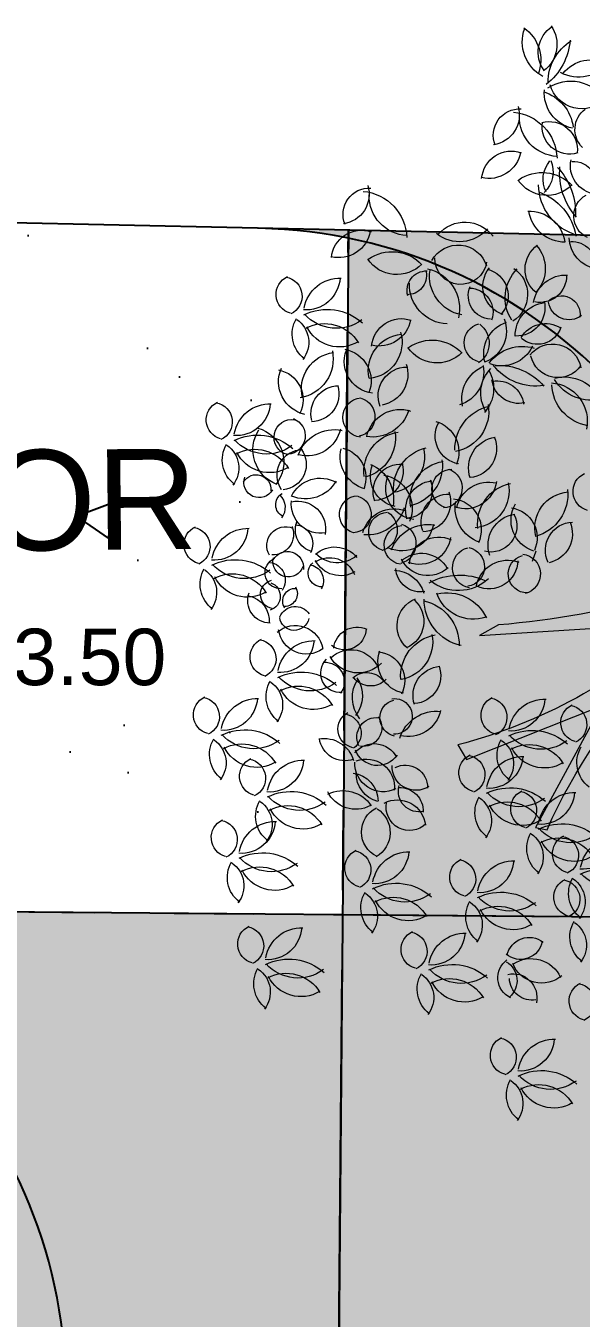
# Model space of a CAD drawing. Header units: millimetres. Extents: x 793 to 3159, y 750 to 2095.
# Drawn here: x 1210.77 to 1212.99, y 1058.67 to 1063.82 of the extents above; entities that cross this region are included whole.
import ezdxf

# ---------------------------------------------------------------- set-up
doc = ezdxf.new("R2010")
doc.units = ezdxf.units.MM
doc.linetypes.add('CENTER', pattern=[50.8, 31.75, -6.35, 6.35, -6.35])
doc.linetypes.add('CONTINUA', pattern=[0])
for name, color, linetype in [('A-BANQUETA', 8, 'Continuous'), ('A-PISOS', 252, 'Continuous'), ('A-TEXTO', 2, 'Continuous'), ('A-VEGETACION', 65, 'Continuous')]:
    doc.layers.add(name, color=color, linetype=linetype)
doc.layers.add('JUNTA DE CONTROL', color=7, linetype='Continuous', true_color=0xf43e0b)
doc.styles.add('kobalt', font='arial.ttf', dxfattribs={"height": 0.15})
pattern_1 = [(38.034047, (-995.446, 276.85925), (-0.04112262, 0.97848569), [0, -0.77216, 0, -0.8636, 0, -0.8255]), (8.034047, (-995.446, 276.8592), (0.8856448, 1.4419677), [0, -0.41656, 0, -0.69596, 0, -0.2667]), (328.034047, (-996.0708, 276.8534), (1.58188923, 0.0176195), [0, -0.254, 0, -0.9144, 0, -1.1938]), (318.034047, (-996.0708, 276.8534), (1.5228908, 0.4600731), [0, -0.127, 0, -0.59944, 0, -0.6858])]
pattern_2 = [(50, (-2174.8441, -711.9263), (1.8218467, -0.1593909), [0.1905, -2.0955]), (355, (-2174.8441, -711.9263), (-0.3524342, 1.9105685), [0.1524, -1.6764058]), (100.451445, (-2174.6923, -711.9396), (1.4694125, 1.7511775), [0.1619001, -1.7809024]), (46.1842, (-2174.844, -711.4183), (2.7107904, -0.4204233), [0.28575, -3.14325]), (96.63556, (-2174.6182, -711.4533), (2.3740413, 2.4742612), [0.2428502, -2.671356]), (351.18415, (-2174.844, -711.4183), (2.3740413, 2.4742612), [0.2285997, -2.5145973]), (21, (-2174.5901, -711.5453), (1.5161439, -1.022652), [0.1905, -2.0955]), (326, (-2174.5901, -711.5453), (0.6180203, 1.8418797), [0.1524, -1.6764]), (71.451445, (-2174.4638, -711.6305), (2.1341642, 0.8192277), [0.1619001, -1.7808994]), (37.5, (-2174.8441, -711.9263), (0.03088603, 0.84555039), [0, -1.65608, 0, -1.7018, 0, -1.68275]), (7.5, (-2174.8441, -711.9263), (0.66819663, 1.00180575), [0, -0.97028, 0, -1.61798, 0, -0.64135]), (327.5, (-2175.4105, -711.9263), (1.35590595, -0.05728744), [0, -0.635, 0, -1.9812, 0, -2.6289]), (317.5, (-2175.6645, -711.9263), (1.4812918, 0.2542649), [0, -0.8255, 0, -1.31572, 0, -1.8669])]

# ---------------------------------------------------------------- blocks, each defined once
blk = doc.blocks.new('A$C15914C01')
at = {"layer": 'A-PISOS', "linetype": 'CONTINUA', "ltscale": 0.5}
h = blk.add_hatch(dxfattribs=at)
h.set_pattern_fill('AR-CONC', color=250, scale=0.01)
h.set_pattern_definition(pattern_2)
h.paths.add_polyline_path([(31.8168, 73.5411), (28.8168, 73.6122), (28.8168, 70.9109), (31.8168, 70.847)])
h.paths.add_polyline_path([(25.8233, 73.6339), (22.8233, 73.7069), (22.8074, 71.0026), (25.8168, 70.9506)])
h = blk.add_hatch(dxfattribs=at)
h.set_pattern_fill('AR-CONC', color=250, scale=0.01)
h.set_pattern_definition(pattern_2)
h.paths.add_polyline_path([(34.8168, -42.8196), (32.6278, -43.153), (34.8205, -45.9618), (37.6167, -49.5446), (37.8168, -49.3615), (37.8119, -45.957), (37.2624, -45.9569), (35.0767, -43.153)])
h.paths.add_polyline_path([(37.8168, -31.153), (31.8168, -31.153), (31.8168, -34.153), (37.8168, -34.153)])
h.paths.add_polyline_path([(37.8168, -28.153), (31.8168, -28.153), (31.8168, -31.153), (37.8168, -31.153)])
h.paths.add_polyline_path([(37.8168, -25.153), (31.8168, -25.153), (31.8168, -28.153), (37.8168, -28.153)])
h.paths.add_polyline_path([(37.8168, -22.153), (31.8168, -22.153), (31.8168, -25.153), (37.8168, -25.153)])
h.paths.add_polyline_path([(37.8168, -19.153), (31.8168, -19.153), (31.8168, -22.153), (37.8168, -22.153)])
h.paths.add_polyline_path([(37.8168, -16.153), (31.8168, -16.153), (31.8168, -19.153), (37.8168, -19.153)])
h.paths.add_polyline_path([(37.8168, -13.153), (31.8168, -13.153), (31.8168, -16.153), (37.8168, -16.153)])
h.paths.add_polyline_path([(37.8168, -10.153), (31.8168, -10.153), (31.8168, -13.153), (37.8168, -13.153)])
h.paths.add_polyline_path([(37.8168, -7.153), (31.8168, -7.153), (31.8168, -10.153), (37.8168, -10.153)])
h.paths.add_polyline_path([(37.8168, -4.153), (31.8168, -4.153), (31.8168, -7.153), (37.8168, -7.153)])
h.paths.add_polyline_path([(37.8168, -1.153), (31.8168, -1.153), (31.8168, -4.153), (37.8168, -4.153)])
h.paths.add_polyline_path([(37.8168, 1.847), (30.6868, 1.8451), (30.685, -0.9441), (31.8168, -0.2966), (31.8168, -1.153), (37.8168, -1.153)])
h.paths.add_polyline_path([(34.59, 4.845), (30.6888, 4.8472), (30.6868, 1.8451), (34.8168, 1.847), (37.8168, 1.847), (37.8222, 3.6561), (34.5899, 3.6564)])
h.paths.add_polyline_path([(34.5903, 7.847), (30.6908, 7.8447), (30.6888, 4.8472), (34.59, 4.845)])
h.paths.add_polyline_path([(34.5906, 10.845), (30.6929, 10.847), (30.6908, 7.847), (34.5903, 7.847)])
h.paths.add_polyline_path([(34.5908, 13.845), (30.695, 13.847), (30.6929, 10.8498), (34.5906, 10.845)])
h.paths.add_polyline_path([(34.5911, 16.845), (30.6969, 16.8585), (30.6949, 13.847), (34.5908, 13.845)])
h.paths.add_polyline_path([(34.5914, 19.847), (30.6989, 19.8439), (30.6969, 16.847), (34.5911, 16.845)])
h.paths.add_polyline_path([(34.5917, 22.847), (30.701, 22.847), (30.6989, 19.847), (34.5914, 19.847)])
h.paths.add_polyline_path([(34.5919, 25.845), (30.703, 25.8545), (30.701, 22.847), (34.5917, 22.847)])
h.paths.add_polyline_path([(34.5922, 28.845), (30.705, 28.847), (30.703, 25.8545), (34.5919, 25.845)])
h.paths.add_polyline_path([(34.5925, 31.845), (30.707, 31.847), (30.705, 28.8431), (34.5922, 28.845)])
h.paths.add_polyline_path([(34.5927, 34.847), (30.7091, 34.847), (30.707, 31.847), (34.5925, 31.845)])
h.paths.add_polyline_path([(34.8168, 37.847), (30.7111, 37.8474), (30.7091, 34.847), (34.5927, 34.847), (34.5929, 37.0264), (34.8167, 37.0263)])
h.paths.add_polyline_path([(34.8168, 40.847), (30.7131, 40.8474), (30.7111, 37.8474), (34.8168, 37.847)])
h.paths.add_polyline_path([(31.8168, -35.1004), (37.8168, -35.1004), (37.8168, -34.153), (31.8168, -34.153)])
h.paths.add_polyline_path([(34.8168, -42.8196), (31.8168, -38.9711), (31.8168, -42.1142), (32.6278, -43.153)])
edge = h.paths.add_edge_path()
edge.add_arc((36.3898, 42.3598), 1.2114, 269.2435, 270.7565)
edge.add_line((36.4058, 41.1485), (36.3738, 41.1485))
h.paths.add_polyline_path([(33.4212, 52.8383), (33.4232, 55.847), (30.7232, 55.8475), (30.7212, 52.8475)])
h.paths.add_polyline_path([(33.4293, 64.8439), (33.4313, 67.847), (30.7313, 67.8588), (30.7293, 64.847)])
h.paths.add_polyline_path([(33.4253, 58.8475), (33.4273, 61.8475), (30.7273, 61.8475), (30.7252, 58.8475)])
h.paths.add_polyline_path([(33.4273, 61.847), (33.4293, 64.847), (30.7293, 64.8469), (30.7273, 61.847)])
h.paths.add_polyline_path([(33.4232, 55.8473), (33.4252, 58.8443), (30.7252, 58.8521), (30.7233, 55.8475)])
h.paths.add_polyline_path([(33.4192, 49.8415), (33.4212, 52.8413), (30.7212, 52.8475), (30.7192, 49.8415)])
h.paths.add_polyline_path([(33.4172, 46.8418), (33.4192, 49.8415), (30.7192, 49.8415), (30.7171, 46.8418)])
edge = h.paths.add_edge_path()
edge.add_line((33.4164, 45.5627), (33.4172, 46.8418))
edge.add_line((33.4172, 46.8418), (30.7171, 46.8418))
edge.add_line((30.7171, 46.8418), (30.7131, 40.8474))
edge.add_line((30.7131, 40.8474), (34.8168, 40.847))
edge.add_line((34.8168, 40.847), (34.8168, 43.672))
edge.add_arc((35.4163, 45.58), 2, 180.4964, 252.5566, ccw=False)
edge = h.paths.add_edge_path()
edge.add_line((33.4183, 67.8436), (33.4463, 70.8436))
edge.add_line((33.4463, 70.8436), (31.8168, 70.8493))
edge.add_line((31.8168, 70.8493), (29.2404, 70.847))
edge.add_arc((28.732, 68.9127), 2, -0.0386, 75.2748, ccw=False)
edge.add_line((30.732, 68.9114), (30.7313, 67.8475))
edge.add_line((30.7313, 67.8475), (33.4183, 67.8436))
edge = h.paths.add_edge_path()
edge.add_line((33.4333, 70.8393), (33.4337, 71.5955))
edge.add_arc((31.4338, 71.5781), 2, 0.4964, 78.8828)
edge.add_line((31.8194, 73.5406), (31.8168, 70.847))
edge.add_line((31.8168, 70.847), (33.4333, 70.8393))
at = {"layer": 'A-PISOS', "color": 250, "linetype": 'CONTINUA', "ltscale": 0.5}
for p, q in [((31.8168, 73.5733), (31.8168, -35.1001)), ((29.2404, 70.847), (33.4333, 70.847))]:
    blk.add_line(p, q, dxfattribs=at)
blk = doc.blocks.new('XR-CONJUNTO$0$A$C458D45B7')
at = {"lineweight": 0, "extrusion": (-2.43104e-07, -5.45806e-06, 1)}
blk.add_line((-1.2482, -0.1317), (-1.2336, -0.0892), dxfattribs=at)
blk.add_lwpolyline([(0.1057, -1.746), (0.1681, -1.7494, -0.110183), (-0.0866, -0.95, -0.110183), (0.0225, -0.1181, 0.069274), (0.0548, -0.1083, -0.159056), (0.3751, -0.5382), (0.4313, -0.5098), (0.2694, -0.2414), (0.6188, -0.3643), (0.5483, -0.2962, -0.129481), (0.1024, -0.068, 0.184379), (0.1254, 0.0127), (0.8832, -0.1415), (0.8943, -0.0784), (0.1156, 0.0518, -0.487233), (0.1075, 0.0667, -0.157099), (0.4909, 0.4325), (0.4557, 0.4846), (0.2096, 0.2904), (0.2879, 0.6525), (0.2292, 0.5741, -0.1274), (0.063, 0.1098, -1.508538), (0.0487, 0.1166), (-0.0409, 1.3604), (-0.1014, 1.2588), (-0.0393, 0.4627, -0.187108), (-0.3498, 1.1361), (-0.3949, 1.1174), (-0.3356, 0.7801), (-0.586, 0.9428), (-0.6161, 0.9071, -0.222061), (-0.0345, 0.1193), (-0.0367, 0.1218), (-0.9935, 0.563), (-0.9683, 0.4373, -0.148996), (-0.7862, 0.3977), (-0.1177, 0.0214, -0.61159), (-0.1188, -0.006, -0.101655), (-1.381, -0.3864), (-1.4565, -0.4291), (-0.657, -0.3716, -0.12496), (-1.5382, -0.8654), (-1.5037, -0.924), (-0.968, -0.7054), (-1.2263, -1.1913), (-1.1801, -1.2004, -0.176723), (-0.0978, -0.0662, 0.164875), (-0.0374, -0.112, -0.122319), (-0.6656, -1.3725), (-0.6394, -1.3961), (-0.165, -0.7555, -0.101541), (-0.347, -1.7346), (-0.3067, -1.749), (-0.1198, -1.2235), (0.1057, -1.746)], format="xyb", close=True, dxfattribs=at)
at = {"lineweight": 0, "extrusion": (2.43104e-07, 5.45806e-06, -1)}
for centre, major_axis, start_param, end_param in [((-1.152, 1.9381), (0.1152, 0.1049, 0), 2.795095, 4.221359), ((-1.3878, 1.8644), (0.1039, -0.1141, 0), 4.462982, 5.82067), ((-1.1219, 1.8971), (0.0823, -0.0904, 0), 1.663538, 3.291746), ((-1.2998, 1.9265), (0.0962, 0.0876, 0), 0.12096, 1.668935), ((-1.3634, 1.9626), (0.1662, -0.1825, 0), -0.763834, 0.071768), ((-1.009, 1.7783), (0.131, -0.1438, 0), 2.296813, 3.315554), ((-1.0838, 1.9455), (0.0991, -0.1088, 0), -0.235546, 1.240656), ((-1.0291, 1.7206), (0.0995, -0.1093, 0), 2.987152, 4.333632), ((-1.1128, 1.6223), (0.1187, 0.1081, 0), 4.848797, 6.466165), ((-1.0695, 1.804), (0.097, 0.0883, 0), 1.500249, 3.596824), ((-1.0739, 1.736), (0.1068, 0.0973, 0), 2.523636, 3.952007), ((-1.273, 1.5741), (0.1281, 0.1167, 0), 5.751999, 6.8786), ((-1.3147, 1.5651), (0.0708, -0.0777, 0), 1.912634, 3.921497), ((-1.4355, 1.6437), (0.0877, 0.0799, 0), 0.433013, 2.162826), ((-1.3553, 1.4666), (0.1282, -0.1407, 0), 3.959959, 5.407863), ((-0.9938, 1.5913), (0.068, -0.0746, 0), 1.509031, 3.230067), ((-1.1585, 1.6403), (0.1171, 0.1066, 0), 2.346008, 3.897533), ((-1.1158, 1.6017), (0.0814, 0.0742, 0), 2.006107, 4.023111), ((-1.1966, 1.5079), (0.0832, 0.0758, 0), 5.174415, 7.124419), ((-1.4365, 1.5191), (0.0859, -0.0944, 0), -0.662987, 0.966479), ((-1.3455, 1.3817), (0.0886, 0.0806, 0), 3.960448, 5.771942), ((-1.1108, 1.3917), (0.0808, 0.0736, 0), 3.386603, 4.597162), ((-1.2939, 1.4198), (0.0841, 0.0766, 0), 0.322787, 1.54187), ((-0.9978, 1.4459), (0.084, 0.0765, 0), 2.436245, 4.083302), ((-1.1007, 1.3682), (0.0639, -0.0701, 0), 3.828768, 5.840055), ((-1.2224, 1.2529), (0.1215, 0.1107, 0), 4.829964, 6.260834), ((-1.3566, 1.2537), (0.1802, -0.1979, 0), 4.689281, 5.487505), ((-0.8903, 1.4189), (0.1777, -0.1951, 0), 1.569254, 2.391962), ((-1.9106, 1.2442), (0.0708, -0.0777, 0), 1.912634, 3.921497), ((-2.0314, 1.3228), (0.0877, 0.0799, 0), 0.433013, 2.162826), ((-1.205, 1.4659), (0.1033, 0.094, 0), 1.507007, 3.274527), ((-1.0243, 1.3738), (0.1579, 0.1438, 0), 2.583302, 3.854955), ((-1.3079, 1.1276), (0.1656, 0.1508, 0), 5.778144, 6.851017), ((-1.9513, 1.1457), (0.1282, -0.1407, 0), 3.959959, 5.407863), ((-1.7544, 1.3194), (0.1171, 0.1066, 0), 2.346008, 3.897533), ((-1.0024, 1.2462), (0.0696, 0.0634, 0), 2.725223, 4.948788), ((-1.2724, 1.12), (0.1058, 0.0963, 0), 5.403044, 6.867191), ((-1.1305, 1.2878), (0.1089, 0.0992, 0), 2.299701, 3.713789), ((-1.9414, 1.0608), (0.0886, 0.0806, 0), 3.960448, 5.771942), ((-1.5522, 1.2853), (0.1086, 0.0989, 0), 1.431238, 2.976463), ((-1.5286, 1.0775), (0.094, -0.1032, 0), 3.007891, 4.802385), ((-2.0324, 1.1982), (0.0859, -0.0944, 0), -0.662987, 0.966479), ((-0.9869, 1.1611), (0.0852, -0.0935, 0), 0.871539, 2.291423), ((-1.1048, 1.0417), (0.0689, -0.0757, 0), 3.841411, 5.517894), ((-1.8183, 0.932), (0.1215, 0.1107, 0), 4.829964, 6.260834), ((-1.5552, 1.0062), (0.0882, 0.0803, 0), 4.376918, 6.706693), ((-1.1709, 1.0321), (0.0792, -0.087, 0), 1.388174, 3.260866), ((-1.3462, 1.0335), (0.0931, -0.1023, 0), 4.706547, 6.175138), ((-1.8009, 1.145), (0.1033, 0.094, 0), 1.507007, 3.274527), ((-1.5448, 1.0724), (0.07, -0.0769, 0), -0.68977, 2.320487), ((-1.3376, 0.9627), (0.0874, 0.0796, 0), 2.623712, 4.545795), ((-1.4637, 0.924), (0.0733, -0.0805, 0), 4.103585, 6.187534), ((-1.2062, 0.9183), (0.1081, -0.1187, 0), 1.708503, 3.098877), ((-1.4021, 0.9296), (0.0841, -0.0923, 0), 4.461105, 6.452023), ((-2.2017, 0.923), (0.0578, 0.0526, 0), 2.569534, 5.006064), ((-2.2534, 0.9149), (0.0521, -0.0572, 0), 4.051015, 6.582941), ((-2.1614, 0.9971), (0.0917, -0.1007, 0), -0.777492, 0.800951), ((-2.0242, 0.8443), (0.0977, -0.1073, 0), 2.477681, 3.902549), ((-1.6798, 0.9428), (0.0579, 0.0528, 0), 3.59556, 5.460531), ((-1.758, 1.0028), (0.052, -0.0571, 0), -1.020319, 0.753739), ((-1.5119, 1.0019), (0.116, 0.1056, 0), 2.481573, 4.024265), ((-1.7087, 0.8718), (0.1187, 0.1081, 0), 5.646964, 7.247292), ((-1.1243, 0.8789), (0.0882, -0.0968, 0), 2.464608, 3.925538), ((-1.2285, 1.0053), (0.0712, -0.0782, 0), -0.876513, 0.931251), ((-1.5907, 0.9688), (0.1171, 0.1066, 0), 2.346008, 3.897533), ((-1.4213, 0.9238), (0.0622, -0.0683, 0), 0.774082, 2.712763), ((-1.5101, 0.8588), (0.0644, -0.0707, 0), 3.891716, 5.781765), ((-1.1416, 0.8526), (0.055, 0.0501, 0), 4.642334, 7.153075), ((-2.073, 0.6529), (0.156, 0.1421, 0), 4.983233, 6.17178), ((-1.1915, 0.7669), (0.0989, 0.0901, 0), 3.859278, 5.326746), ((-1.3201, 0.8772), (0.083, 0.0756, 0), 0.485033, 2.348613), ((-1.1122, 0.9137), (0.0553, -0.0607, 0), 0.075932, 2.150784), ((-2.0913, 0.7657), (0.0909, 0.0828, 0), 2.943806, 4.400315), ((-2.0399, 0.9606), (0.1269, 0.1155, 0), 1.666781, 3.133707), ((-2.0841, 0.651), (0.1055, -0.1158, 0), 3.38331, 4.908592), ((-1.8687, 0.8476), (0.0859, -0.0944, 0), -0.662987, 0.966479), ((-1.7777, 0.7102), (0.0886, 0.0806, 0), 3.960448, 5.771942), ((-1.4919, 0.7831), (0.0973, 0.0886, 0), 0.348363, 1.921752), ((-2.2578, 0.7313), (0.0813, 0.074, 0), 6.042078, 7.680112), ((-2.0268, 0.8596), (0.0974, -0.107, 0), 0.190237, 1.841773), ((-1.9208, 0.7342), (0.1072, 0.0976, 0), 0.442262, 2.206763), ((-1.4502, 0.7368), (0.0579, 0.0527, 0), 2.56896, 5.189701), ((-1.5233, 0.7352), (0.0699, 0.0637, 0), 6.091264, 8.002318), ((-1.319, 0.6954), (0.0881, -0.0967, 0), 2.021869, 3.557154), ((-1.2031, 0.7027), (0.0835, 0.076, 0), 4.405561, 5.99158), ((-1.2371, 0.8308), (0.066, -0.0725, 0), -0.528936, 1.44036), ((-1.7627, 0.6224), (0.1084, 0.0988, 0), 3.669788, 5.33772), ((-1.6546, 0.5814), (0.1215, 0.1107, 0), 4.829964, 6.260834), ((-1.2947, 0.5609), (0.1099, -0.1207, 0), 2.931222, 4.165062), ((-1.3789, 0.7812), (0.1001, 0.0911, 0), 1.169823, 2.653237), ((-1.175, 0.6208), (0.0842, 0.0767, 0), 4.522013, 6.842572), ((-2.031, 0.549), (0.1066, 0.0971, 0), 3.614858, 5.324604), ((-2.207, 0.6655), (0.1058, -0.1161, 0), -1.044216, 0.564097), ((-1.8791, 0.6577), (0.0933, 0.085, 0), 2.40732, 4.363917), ((-2.0263, 0.5794), (0.0866, -0.0951, 0), 4.058135, 5.821951), ((-1.6372, 0.7944), (0.1033, 0.094, 0), 1.507007, 3.274527), ((-1.1544, 0.7122), (0.0821, 0.0748, 0), 1.33266, 3.64214), ((-2.1336, 0.5756), (0.0897, -0.0984, 0), 0.939726, 2.715407), ((-2.2892, 0.5026), (0.0814, -0.0893, 0), 4.062449, 5.922904), ((-1.7543, 0.5224), (0.0851, 0.0775, 0), 3.49197, 5.441026), ((-1.8764, 0.6077), (0.084, -0.0923, 0), -1.172702, 0.548866), ((-1.3953, 0.5139), (0.0945, -0.1038, 0), 2.094299, 3.479864), ((-1.5856, 0.6185), (0.0918, -0.1008, 0), -1.038185, 0.431861), ((-1.3219, 0.5377), (0.0932, -0.1023, 0), 1.735743, 3.08508), ((-1.5511, 0.5541), (0.0956, -0.105, 0), -1.374011, -0.106904), ((-1.2427, 0.7828), (0.1459, -0.1602, 0), 0.576584, 1.630167), ((-1.3859, 0.4132), (0.1577, -0.1732, 0), 3.805634, 4.734842), ((-1.126, 0.4438), (0.1078, -0.1184, 0), 3.628927, 5.00712), ((-1.3093, 0.6043), (0.0727, -0.0798, 0), 0.510549, 2.173634), ((-1.3938, 0.4807), (0.0708, -0.0777, 0), 3.680969, 5.33081), ((-1.1874, 0.4272), (0.1129, 0.1028, 0), 5.505124, 7.21995), ((-1.0048, 0.5807), (0.1277, 0.1163, 0), 2.469871, 3.829802), ((-1.0221, 0.6813), (0.114, -0.1251, 0), 0.456973, 1.764511), ((-2.0245, 0.4486), (0.0829, 0.0755, 0), 3.634893, 5.426724), ((-2.1377, 0.5282), (0.0831, 0.0757, 0), 0.456725, 2.280221), ((-2.4755, 0.4198), (0.0578, 0.0526, 0), 2.569534, 5.006064), ((-2.5272, 0.4117), (0.0521, -0.0572, 0), 4.051015, 6.582941), ((-2.4352, 0.4939), (0.0917, -0.1007, 0), -0.777492, 0.800951), ((-2.298, 0.3411), (0.0977, -0.1073, 0), 2.477681, 3.902549), ((-1.9306, 0.4349), (0.0529, -0.0581, 0), 0.8313, 3.777278), ((-1.9592, 0.4368), (0.0578, 0.0526, 0), 5.742434, 8.380981), ((-1.8908, 0.5069), (0.1006, -0.1105, 0), -0.557673, 0.903433), ((-1.7798, 0.332), (0.0917, -0.1007, 0), 2.542349, 4.180904), ((-1.3838, 0.3125), (0.1316, 0.1198, 0), 3.858538, 5.206055), ((-1.5906, 0.4624), (0.1096, -0.1203, 0), -1.007912, 0.539339), ((-2.2117, 0.3532), (0.0525, 0.0478, 0), 2.544793, 5.610841), ((-2.2315, 0.3591), (0.0541, 0.0492, 0), 5.802789, 8.527903), ((-1.5272, 0.3648), (0.0836, 0.0762, 0), 2.482899, 4.371926), ((-1.6734, 0.2989), (0.0948, 0.0863, 0), 5.731832, 7.400577), ((-2.3468, 0.1497), (0.156, 0.1421, 0), 4.983233, 6.17178), ((-2.2189, 0.3033), (0.0991, -0.1088, 0), 1.094465, 2.867407), ((-2.3837, 0.2526), (0.0948, -0.1041, 0), 4.141693, 6.115198), ((-2.0417, 0.2331), (0.1126, 0.1025, 0), 4.205079, 5.650347), ((-2.1511, 0.4158), (0.1003, 0.0913, 0), 0.947405, 2.54529), ((-1.7644, 0.2204), (0.107, -0.1175, 0), 2.177236, 3.734769), ((-1.9608, 0.3535), (0.1091, -0.1198, 0), -0.998585, 0.46704), ((-1.3839, 0.2396), (0.0906, 0.0825, 0), 3.532516, 5.308814), ((-1.5114, 0.3153), (0.0783, -0.086, 0), -1.247098, 0.63448), ((-2.365, 0.2625), (0.0909, 0.0828, 0), 2.943806, 4.400315), ((-2.5316, 0.2281), (0.0813, 0.074, 0), 6.042078, 7.680112), ((-2.3137, 0.4574), (0.1269, 0.1155, 0), 1.666781, 3.133707), ((-2.3579, 0.1478), (0.1055, -0.1158, 0), 3.38331, 4.908592), ((-1.8849, 0.2792), (0.0985, 0.0897, 0), 2.570181, 4.112123), ((-2.0369, 0.194), (0.0821, -0.0902, 0), 4.120954, 5.79621), ((-1.6359, 0.1522), (0.1137, -0.1249, 0), 2.235527, 3.64207), ((-1.828, 0.2811), (0.0982, -0.1079, 0), -1.066796, 0.579125), ((-2.3006, 0.3564), (0.0974, -0.107, 0), 0.190237, 1.841773), ((-2.1667, 0.2027), (0.069, -0.0757, 0), 1.700455, 3.862711), ((-2.2541, 0.2446), (0.0681, -0.0747, 0), -1.486479, 0.643735), ((-1.5851, 0.1111), (0.1031, -0.1132, 0), 2.104521, 3.72961), ((-1.7735, 0.244), (0.1205, 0.1097, 0), 0.584753, 2.09731), ((-2.3516, 0.1445), (0.0433, 0.0395, 0), 4.405228, 7.107621), ((-1.773, 0.2036), (0.0838, -0.092, 0), 0.938425, 2.670205), ((-1.9542, 0.1092), (0.1114, 0.1014, 0), 5.843306, 7.1953), ((-1.7771, 0.1415), (0.0805, 0.0733, 0), 3.50958, 5.539448), ((-1.8855, 0.2233), (0.0799, -0.0877, 0), -1.078933, 0.661818), ((-1.5729, 0.1533), (0.0529, -0.0581, 0), 1.070278, 3.886146), ((-1.6105, 0.1567), (0.0588, 0.0536, 0), 5.779048, 8.517385), ((-1.0109, 0.1489), (0.0578, 0.0526, 0), 2.569534, 5.006064), ((-2.3403, 0.1724), (0.0409, -0.0449, 0), -0.342253, 2.640209), ((-2.0952, 0.0628), (0.0867, -0.0952, 0), 2.755784, 4.384252), ((-2.1561, 0.2479), (0.094, -0.1032, 0), -0.330169, 1.139478), ((-1.8626, 0.0737), (0.0986, 0.0898, 0), 5.589447, 7.418726), ((-1.7093, 0.1562), (0.085, -0.0934, 0), 0.84125, 2.679851), ((-1.6406, 0.0702), (0.0775, -0.0851, 0), 1.967447, 3.775341), ((-1.7611, 0.1457), (0.075, -0.0824, 0), -1.233229, 0.665703), ((-1.5183, 0.199), (0.0918, 0.0836, 0), 0.850399, 2.654203), ((-1.4242, 0.0518), (0.0965, 0.0879, 0), 4.088853, 5.676926), ((-1.3054, 0.0183), (0.1095, -0.1202, 0), 2.18056, 3.675332), ((-1.491, 0.1462), (0.1089, 0.0992, 0), 0.508664, 2.217173), ((-1.2838, 0.1353), (0.1288, 0.1173, 0), 0.623729, 2.037745), ((-2.2216, 0.0843), (0.0383, 0.0349, 0), 2.756177, 4.901581), ((-2.3039, 0.0732), (0.0502, 0.0457, 0), 6.199619, 7.682941), ((-2.1847, -0.0116), (0.0748, -0.0822, 0), 3.639954, 5.646742), ((-1.9436, 0.0479), (0.0556, 0.0507, 0), 2.564177, 5.390176), ((-1.9675, 0.0498), (0.0553, 0.0504, 0), 5.73831, 8.527623), ((-1.5836, 0.0234), (0.074, -0.0813, 0), 1.953075, 3.913454), ((-1.6938, 0.0986), (0.079, -0.0868, 0), -1.205895, 0.674202), ((-1.4148, 0.0783), (0.0966, -0.106, 0), 1.05491, 2.488412), ((-1.5768, -0.009), (0.0832, -0.0914, 0), 3.974368, 5.88006), ((-1.0969, 0.0033), (0.1057, 0.0963, 0), 3.628586, 5.368015), ((-2.0951, 0.0884), (0.0783, -0.086, 0), 0.548016, 2.416151), ((-1.8012, -0.0552), (0.0947, 0.0862, 0), 4.137101, 5.82022), ((-1.9077, 0.1207), (0.1031, -0.1133, 0), -0.54027, 0.827062), ((-1.8248, -0.0188), (0.0571, 0.052, 0), 2.545534, 5.407211), ((-1.8736, -0.0129), (0.0576, -0.0633, 0), 4.477879, 6.718402), ((-1.4151, 0.007), (0.0696, -0.0765, 0), -1.317396, 0.981411), ((-1.3009, -0.0677), (0.0841, -0.0923, 0), 1.964098, 3.725905), ((-1.2061, 0.0326), (0.0954, 0.0869, 0), 2.600322, 4.397244), ((-1.35, -0.0384), (0.0886, 0.0807, 0), 5.585887, 7.449107), ((-2.2319, -0.0783), (0.0509, -0.0558, 0), 1.762306, 4.258029), ((-2.1055, -0.0151), (0.0598, -0.0657, 0), 0.979226, 2.673692), ((-2.1998, -0.0703), (0.0508, -0.0558, 0), 3.933313, 5.938936), ((-1.7618, -0.0715), (0.0525, -0.0576, 0), 0.898013, 3.77079), ((-1.7698, 0.0321), (0.094, 0.0856, 0), 0.901171, 2.725838), ((-1.6654, -0.1418), (0.1029, -0.113, 0), 2.645045, 4.055204), ((-1.794, -0.0666), (0.0546, -0.0599, 0), 4.168072, 6.758384), ((-1.0843, -0.0862), (0.0758, -0.0832, 0), 1.855461, 3.828142), ((-1.2081, -0.0216), (0.0796, -0.0874, 0), -1.245321, 0.514479), ((-2.5594, -0.0771), (0.0578, 0.0526, 0), 2.569534, 5.006064), ((-2.6111, -0.0852), (0.0521, -0.0572, 0), 4.051015, 6.582941), ((-2.5191, -0.003), (0.0917, -0.1007, 0), -0.777492, 0.800951), ((-2.3819, -0.1559), (0.0977, -0.1073, 0), 2.477681, 3.902549), ((-2.2829, -0.0338), (0.055, -0.0604, 0), -1.227345, 0.788989), ((-1.6995, -0.0227), (0.0928, 0.0845, 0), 0.879757, 2.653061), ((-1.6228, -0.1543), (0.078, -0.0856, 0), 2.376566, 4.323843), ((-2.2243, -0.1653), (0.0472, 0.043, 0), 4.36075, 7.132577), ((-2.0356, -0.1968), (0.0849, 0.0774, 0), 4.711605, 6.317931), ((-1.6899, -0.2214), (0.087, 0.0792, 0), 4.695585, 6.505535), ((-1.4846, -0.159), (0.0552, -0.0606, 0), 0.908976, 3.617216), ((-1.5171, -0.1563), (0.0527, -0.0579, 0), 4.069108, 6.860513), ((-2.4307, -0.3472), (0.156, 0.1421, 0), 4.983233, 6.17178), ((-2.2507, -0.1874), (0.0465, 0.0423, 0), 2.233298, 4.88178), ((-2.3042, -0.2166), (0.0483, -0.053, 0), 4.015547, 6.050187), ((-2.2208, -0.1416), (0.0415, -0.0456, 0), -0.541621, 2.532765), ((-2.0875, -0.1867), (0.0366, -0.0402, 0), 0.711319, 3.169675), ((-2.0561, -0.2329), (0.0798, 0.0727, 0), 4.88073, 6.617754), ((-2.0133, -0.0827), (0.0765, -0.084, 0), 0.204968, 1.815858), ((-2.0272, -0.0257), (0.0802, -0.0881, 0), 0.021045, 1.524602), ((-1.6651, -0.0744), (0.0875, 0.0797, 0), 1.54916, 3.411748), ((-1.3457, -0.2549), (0.0938, 0.0854, 0), 4.062794, 5.7981), ((-1.422, -0.127), (0.0858, 0.0782, 0), 0.763017, 2.722038), ((-1.2687, -0.1822), (0.0509, -0.0559, 0), 0.721621, 3.617737), ((-1.2958, -0.1832), (0.0538, -0.0591, 0), 3.987262, 6.769538), ((-2.4489, -0.2344), (0.0909, 0.0828, 0), 2.943806, 4.400315), ((-2.6155, -0.2689), (0.0813, 0.074, 0), 6.042078, 7.680112), ((-2.3976, -0.0395), (0.1269, 0.1155, 0), 1.666781, 3.133707), ((-2.4418, -0.3491), (0.1055, -0.1158, 0), 3.38331, 4.908592), ((-2.3845, -0.1405), (0.0974, -0.107, 0), 0.190237, 1.841773), ((-2.1436, -0.2166), (0.0427, -0.0469, 0), 4.116433, 5.99396), ((-1.8013, -0.3004), (0.086, -0.0944, 0), 3.905045, 5.15415), ((-1.6932, -0.1581), (0.0739, 0.0673, 0), 2.131785, 3.802335), ((-1.5359, -0.4435), (0.188, 0.1712, 0), 4.948121, 5.869218), ((-1.5446, -0.0745), (0.1307, 0.119, 0), 1.552191, 2.984983), ((-2.2732, -0.2729), (0.0428, 0.039, 0), 2.497814, 5.20727), ((-2.3097, -0.2811), (0.0389, -0.0427, 0), 4.224328, 6.709801), ((-2.1916, -0.2985), (0.0373, 0.0339, 0), 3.28496, 5.487327), ((-2.2354, -0.2693), (0.0347, -0.0381, 0), -1.383943, 0.731452), ((-1.5858, -0.4333), (0.1281, 0.1166, 0), 5.209395, 6.575768), ((-2.2916, -0.2978), (0.0606, -0.0666, 0), 0.737383, 2.650506), ((-2.3957, -0.3799), (0.0681, -0.0747, 0), 4.052293, 5.534953), ((-1.6688, -0.393), (0.0783, -0.086, 0), 1.425585, 3.486513), ((-1.7932, -0.3761), (0.0771, -0.0846, 0), 4.606747, 6.608193), ((-1.7172, -0.469), (0.1331, 0.1212, 0), 5.659962, 7.036498), ((-1.4916, -0.2871), (0.1256, -0.1379, 0), 0.943566, 2.313218), ((-1.4822, -0.2092), (0.1151, 0.1048, 0), 1.972626, 3.529352), ((-2.1907, -0.3873), (0.0495, 0.0451, 0), 4.270836, 6.420827), ((-2.1896, -0.5067), (0.0818, 0.0745, 0), 4.725657, 6.840485), ((-2.195, -0.3571), (0.0395, -0.0433, 0), -0.642878, 2.183197), ((-1.9949, -0.4053), (0.0637, 0.058, 0), 0.764156, 2.934492), ((-1.9437, -0.494), (0.0694, 0.0632, 0), 3.980915, 5.862351), ((-2.292, -0.5222), (0.0578, 0.0526, 0), 2.569534, 5.006064), ((-2.3437, -0.5302), (0.0521, -0.0572, 0), 4.051015, 6.582941), ((-2.2517, -0.448), (0.0917, -0.1007, 0), -0.777492, 0.800951), ((-2.1145, -0.6009), (0.0977, -0.1073, 0), 2.477681, 3.902549), ((-2.1463, -0.3974), (0.083, 0.0756, 0), 1.68426, 3.729013), ((-1.6018, -0.593), (0.1128, -0.1238, 0), 2.221305, 3.690822), ((-1.7962, -0.4571), (0.1033, -0.1134, 0), -1.032306, 0.534835), ((-1.9667, -0.6078), (0.0867, 0.0789, 0), 4.676888, 6.613696), ((-1.7339, -0.5375), (0.0851, -0.0934, 0), 0.924716, 2.656883), ((-1.8688, -0.6134), (0.0781, -0.0858, 0), 3.969056, 5.92434), ((-2.1633, -0.7923), (0.156, 0.1421, 0), 4.983233, 6.17178), ((-2.0101, -0.5841), (0.0523, -0.0575, 0), 0.633418, 3.085829), ((-2.0709, -0.6192), (0.0524, -0.0576, 0), 3.810166, 6.090838), ((-1.9398, -0.4538), (0.0868, -0.0954, 0), -0.069614, 1.779881), ((-1.6027, -0.6693), (0.086, 0.0783, 0), 3.55062, 5.363168), ((-1.7206, -0.5916), (0.0749, -0.0823, 0), -1.194178, 0.664916), ((-2.1303, -0.4845), (0.1269, 0.1155, 0), 1.666781, 3.133707), ((-2.1744, -0.7941), (0.1055, -0.1158, 0), 3.38331, 4.908592), ((-1.8262, -0.6795), (0.0906, -0.0995, 0), 1.614915, 2.889535), ((-1.9038, -0.6639), (0.0614, 0.0559, 0), 4.717033, 6.423449), ((-1.8895, -0.5504), (0.0621, 0.0565, 0), 1.467676, 3.222181), ((-2.0476, -0.6746), (0.0938, 0.0854, 0), 0.129265, 1.395311), ((-2.1816, -0.6795), (0.0909, 0.0828, 0), 2.943806, 4.400315), ((-2.3482, -0.7139), (0.0813, 0.074, 0), 6.042078, 7.680112), ((-2.1171, -0.5856), (0.0974, -0.107, 0), 0.190237, 1.841773), ((-2.5155, -0.7546), (0.0578, 0.0526, 0), 2.569534, 5.006064), ((-2.5672, -0.7627), (0.0521, -0.0572, 0), 4.051015, 6.582941), ((-2.4752, -0.6805), (0.0917, -0.1007, 0), -0.777492, 0.800951), ((-2.338, -0.8334), (0.0977, -0.1073, 0), 2.477681, 3.902549), ((-1.7764, -0.7608), (0.0547, 0.0498, 0), 2.514693, 5.184025), ((-1.7922, -0.7543), (0.0477, -0.0524, 0), 3.730197, 7.076743), ((-1.3694, -0.7464), (0.0578, 0.0526, 0), 2.569534, 5.006064), ((-1.4212, -0.7544), (0.0521, -0.0572, 0), 4.051015, 6.582941), ((-1.3292, -0.6723), (0.0917, -0.1007, 0), -0.777492, 0.800951), ((-1.192, -0.8251), (0.0977, -0.1073, 0), 2.477681, 3.902549), ((-1.051, -0.7726), (0.0578, 0.0526, 0), 2.569534, 5.006064), ((-1.1027, -0.7806), (0.0521, -0.0572, 0), 4.051015, 6.582941), ((-1.9413, -0.8068), (0.0509, -0.0559, 0), 0.945939, 3.367294), ((-2.002, -0.8225), (0.0572, 0.0521, 0), 5.641793, 7.92155), ((-1.8635, -0.8377), (0.0576, 0.0525, 0), 3.417735, 5.567883), ((-1.9167, -0.801), (0.055, 0.0501, 0), 0.107397, 2.469596), ((-1.624, -0.8846), (0.1127, 0.1027, 0), 4.169962, 5.561665), ((-1.7382, -0.7025), (0.0978, 0.089, 0), 0.938823, 2.542828), ((-2.3869, -1.0247), (0.156, 0.1421, 0), 4.983233, 6.17178), ((-1.2408, -1.0165), (0.156, 0.1421, 0), 4.983233, 6.17178), ((-2.4051, -0.9119), (0.0909, 0.0828, 0), 2.943806, 4.400315), ((-2.5717, -0.9464), (0.0813, 0.074, 0), 6.042078, 7.680112), ((-2.3538, -0.717), (0.1269, 0.1155, 0), 1.666781, 3.133707), ((-2.3979, -1.0266), (0.1055, -0.1158, 0), 3.38331, 4.908592), ((-2.0704, -0.9669), (0.0821, -0.0901, 0), 3.692575, 5.155285), ((-1.989, -0.8304), (0.0692, -0.076, 0), 0.38642, 2.157574), ((-1.8711, -0.9645), (0.0744, 0.0677, 0), 4.565806, 6.533384), ((-1.259, -0.9037), (0.0909, 0.0828, 0), 2.943806, 4.400315), ((-1.4256, -0.9381), (0.0813, 0.074, 0), 6.042078, 7.680112), ((-1.2077, -0.7087), (0.1269, 0.1155, 0), 1.666781, 3.133707), ((-1.2519, -1.0183), (0.1055, -0.1158, 0), 3.38331, 4.908592), ((-1.1946, -0.8098), (0.0974, -0.107, 0), 0.190237, 1.841773), ((-0.9405, -0.9299), (0.0909, 0.0828, 0), 2.943806, 4.400315), ((-2.3406, -0.818), (0.0974, -0.107, 0), 0.190237, 1.841773), ((-1.8588, -0.8569), (0.0633, -0.0695, 0), -0.241864, 1.949123), ((-1.9016, -1.0376), (0.0829, 0.0754, 0), 5.072303, 7.119215), ((-1.4554, -0.9757), (0.0578, 0.0526, 0), 2.569534, 5.006064), ((-1.5071, -0.9838), (0.0521, -0.0572, 0), 4.051015, 6.582941), ((-1.4151, -0.9016), (0.0917, -0.1007, 0), -0.777492, 0.800951), ((-1.2779, -1.0544), (0.0977, -0.1073, 0), 2.477681, 3.902549), ((-2.3294, -0.9985), (0.0578, 0.0526, 0), 2.569534, 5.006064), ((-2.3812, -1.0065), (0.0521, -0.0572, 0), 4.051015, 6.582941), ((-2.2891, -0.9244), (0.0917, -0.1007, 0), -0.777492, 0.800951), ((-2.152, -1.0772), (0.0977, -0.1073, 0), 2.477681, 3.902549), ((-1.8349, -0.9416), (0.0765, -0.084, 0), 0.279297, 2.335483), ((-1.7051, -0.9533), (0.0702, 0.0639, 0), 1.7289, 3.911271), ((-1.7464, -1.0372), (0.0598, -0.0657, 0), 3.398385, 5.466877), ((-1.9684, -1.0956), (0.0847, 0.0771, 0), 5.565903, 6.997649), ((-1.8235, -0.9794), (0.0806, -0.0885, 0), 1.008399, 2.302773), ((-1.6923, -1.0522), (0.0603, 0.0549, 0), 2.047726, 4.165076), ((-1.3268, -1.2458), (0.156, 0.1421, 0), 4.983233, 6.17178), ((-2.2008, -1.2686), (0.156, 0.1421, 0), 4.983233, 6.17178), ((-2.1677, -0.9608), (0.1269, 0.1155, 0), 1.666781, 3.133707), ((-1.9446, -1.0025), (0.0914, 0.0833, 0), 1.806411, 3.423556), ((-1.9938, -1.1874), (0.1001, 0.0912, 0), 4.980953, 6.432495), ((-1.7684, -1.1317), (0.0697, 0.0635, 0), 5.41227, 7.055783), ((-1.345, -1.133), (0.0909, 0.0828, 0), 2.943806, 4.400315), ((-1.5116, -1.1674), (0.0813, 0.074, 0), 6.042078, 7.680112), ((-1.2937, -0.9381), (0.1269, 0.1155, 0), 1.666781, 3.133707), ((-1.3378, -1.2477), (0.1055, -0.1158, 0), 3.38331, 4.908592), ((-1.2476, -1.1172), (0.0578, 0.0526, 0), 2.569534, 5.006064), ((-1.2994, -1.1252), (0.0521, -0.0572, 0), 4.051015, 6.582941), ((-1.2073, -1.043), (0.0917, -0.1007, 0), -0.777492, 0.800951), ((-1.0702, -1.1959), (0.0977, -0.1073, 0), 2.477681, 3.902549), ((-2.219, -1.1558), (0.0909, 0.0828, 0), 2.943806, 4.400315), ((-2.3856, -1.1902), (0.0813, 0.074, 0), 6.042078, 7.680112), ((-2.2118, -1.2704), (0.1055, -0.1158, 0), 3.38331, 4.908592), ((-2.1546, -1.0619), (0.0974, -0.107, 0), 0.190237, 1.841773), ((-1.8126, -1.2153), (0.072, -0.0791, 0), 1.163391, 3.416553), ((-1.9175, -1.2184), (0.0757, -0.0831, 0), 4.435217, 6.484111), ((-1.7769, -1.1998), (0.0834, 0.076, 0), 4.961295, 6.910739), ((-1.7291, -1.1155), (0.0627, -0.0688, 0), -0.051798, 2.496029), ((-1.2805, -1.0391), (0.0974, -0.107, 0), 0.190237, 1.841773), ((-2.4398, -1.2438), (0.0578, 0.0526, 0), 2.569534, 5.006064), ((-2.4915, -1.2519), (0.0521, -0.0572, 0), 4.051015, 6.582941), ((-2.3995, -1.1697), (0.0917, -0.1007, 0), -0.777492, 0.800951), ((-2.2623, -1.3226), (0.0977, -0.1073, 0), 2.477681, 3.902549), ((-1.119, -1.3873), (0.156, 0.1421, 0), 4.983233, 6.17178), ((-1.1372, -1.2745), (0.0909, 0.0828, 0), 2.943806, 4.400315), ((-1.3038, -1.3089), (0.0813, 0.074, 0), 6.042078, 7.680112), ((-1.0859, -1.0795), (0.1269, 0.1155, 0), 1.666781, 3.133707), ((-1.13, -1.3891), (0.1055, -0.1158, 0), 3.38331, 4.908592), ((-1.0791, -1.2944), (0.0578, 0.0526, 0), 2.569534, 5.006064), ((-1.1309, -1.3025), (0.0521, -0.0572, 0), 4.051015, 6.582941), ((-1.0388, -1.2203), (0.0917, -0.1007, 0), -0.777492, 0.800951), ((-0.9017, -1.3731), (0.0977, -0.1073, 0), 2.477681, 3.902549), ((-2.3111, -1.5139), (0.156, 0.1421, 0), 4.983233, 6.17178), ((-1.0728, -1.1806), (0.0974, -0.107, 0), 0.190237, 1.841773), ((-2.2781, -1.2062), (0.1269, 0.1155, 0), 1.666781, 3.133707), ((-2.3222, -1.5158), (0.1055, -0.1158, 0), 3.38331, 4.908592), ((-1.9065, -1.3598), (0.0578, 0.0526, 0), 2.569534, 5.006064), ((-1.9582, -1.3678), (0.0521, -0.0572, 0), 4.051015, 6.582941), ((-1.8662, -1.2856), (0.0917, -0.1007, 0), -0.777492, 0.800951), ((-1.729, -1.4385), (0.0977, -0.1073, 0), 2.477681, 3.902549), ((-1.4881, -1.3917), (0.0578, 0.0526, 0), 2.569534, 5.006064), ((-1.5398, -1.3998), (0.0521, -0.0572, 0), 4.051015, 6.582941), ((-1.4478, -1.3176), (0.0917, -0.1007, 0), -0.777492, 0.800951), ((-1.3106, -1.4705), (0.0977, -0.1073, 0), 2.477681, 3.902549), ((-0.9505, -1.5645), (0.156, 0.1421, 0), 4.983233, 6.17178), ((-2.3294, -1.4011), (0.0909, 0.0828, 0), 2.943806, 4.400315), ((-2.496, -1.4356), (0.0813, 0.074, 0), 6.042078, 7.680112), ((-2.2649, -1.3072), (0.0974, -0.107, 0), 0.190237, 1.841773), ((-0.9174, -1.2568), (0.1269, 0.1155, 0), 1.666781, 3.133707), ((-1.7778, -1.6299), (0.156, 0.1421, 0), 4.983233, 6.17178), ((-1.7447, -1.3221), (0.1269, 0.1155, 0), 1.666781, 3.133707), ((-1.3594, -1.6618), (0.156, 0.1421, 0), 4.983233, 6.17178), ((-1.0722, -1.4679), (0.0578, 0.0526, 0), 2.569534, 5.006064), ((-1.1239, -1.4759), (0.0521, -0.0572, 0), 4.051015, 6.582941), ((-0.9687, -1.4517), (0.0909, 0.0828, 0), 2.943806, 4.400315), ((-1.1353, -1.4861), (0.0813, 0.074, 0), 6.042078, 7.680112), ((-1.7961, -1.517), (0.0909, 0.0828, 0), 2.943806, 4.400315), ((-1.9626, -1.5515), (0.0813, 0.074, 0), 6.042078, 7.680112), ((-1.7889, -1.6317), (0.1055, -0.1158, 0), 3.38331, 4.908592), ((-1.7316, -1.4231), (0.0974, -0.107, 0), 0.190237, 1.841773), ((-1.3777, -1.549), (0.0909, 0.0828, 0), 2.943806, 4.400315), ((-1.5443, -1.5835), (0.0813, 0.074, 0), 6.042078, 7.680112), ((-1.3264, -1.3541), (0.1269, 0.1155, 0), 1.666781, 3.133707), ((-1.3705, -1.6637), (0.1055, -0.1158, 0), 3.38331, 4.908592), ((-1.3132, -1.4551), (0.0974, -0.107, 0), 0.190237, 1.841773), ((-2.3306, -1.6663), (0.0578, 0.0526, 0), 2.569534, 5.006064), ((-0.9618, -1.6252), (0.0909, 0.0828, 0), 2.943806, 4.400315), ((-1.1284, -1.6596), (0.0813, 0.074, 0), 6.042078, 7.680112), ((-2.3824, -1.6743), (0.0521, -0.0572, 0), 4.051015, 6.582941), ((-2.2903, -1.5922), (0.0917, -0.1007, 0), -0.777492, 0.800951), ((-2.1531, -1.745), (0.0977, -0.1073, 0), 2.477681, 3.902549), ((-1.6791, -1.6816), (0.0578, 0.0526, 0), 2.569534, 5.006064), ((-1.7309, -1.6896), (0.0521, -0.0572, 0), 4.051015, 6.582941), ((-1.6389, -1.6075), (0.0917, -0.1007, 0), -0.777492, 0.800951), ((-1.5017, -1.7603), (0.0977, -0.1073, 0), 2.477681, 3.902549), ((-1.2818, -1.6299), (0.0592, -0.0651, 0), -0.667272, 1.44118), ((-1.2467, -1.719), (0.0602, -0.0661, 0), 2.502227, 4.54115), ((-2.202, -1.9364), (0.156, 0.1421, 0), 4.983233, 6.17178), ((-2.1689, -1.6286), (0.1269, 0.1155, 0), 1.666781, 3.133707), ((-1.5505, -1.9517), (0.156, 0.1421, 0), 4.983233, 6.17178), ((-1.2828, -1.7911), (0.0649, 0.0591, 0), 2.74486, 4.817126), ((-1.3815, -1.8033), (0.0647, 0.0589, 0), 5.980387, 7.844259), ((-1.1965, -1.6859), (0.0927, 0.0844, 0), 1.60107, 3.477305), ((-1.2377, -1.845), (0.088, -0.0966, 0), 3.302682, 4.998485), ((-2.2202, -1.8236), (0.0909, 0.0828, 0), 2.943806, 4.400315), ((-2.3868, -1.858), (0.0813, 0.074, 0), 6.042078, 7.680112), ((-2.213, -1.9382), (0.1055, -0.1158, 0), 3.38331, 4.908592), ((-2.1558, -1.7297), (0.0974, -0.107, 0), 0.190237, 1.841773), ((-1.5687, -1.8389), (0.0909, 0.0828, 0), 2.943806, 4.400315), ((-1.7353, -1.8733), (0.0813, 0.074, 0), 6.042078, 7.680112), ((-1.5174, -1.6439), (0.1269, 0.1155, 0), 1.666781, 3.133707), ((-1.5616, -1.9535), (0.1055, -0.1158, 0), 3.38331, 4.908592), ((-1.3086, -1.8699), (0.07, 0.0637, 0), 5.213427, 7.235231), ((-1.2355, -1.7906), (0.0599, -0.0658, 0), 0.537292, 2.273403), ((-1.5043, -1.745), (0.0974, -0.107, 0), 0.190237, 1.841773), ((-1.0074, -1.8808), (0.0578, 0.0526, 0), 2.569534, 5.006064), ((-1.0591, -1.8888), (0.0521, -0.0572, 0), 4.051015, 6.582941), ((-1.3195, -2.1006), (0.0578, 0.0526, 0), 2.569534, 5.006064), ((-1.3713, -2.1086), (0.0521, -0.0572, 0), 4.051015, 6.582941), ((-1.2793, -2.0264), (0.0917, -0.1007, 0), -0.777492, 0.800951), ((-1.1421, -2.1793), (0.0977, -0.1073, 0), 2.477681, 3.902549), ((-1.1909, -2.3707), (0.156, 0.1421, 0), 4.983233, 6.17178), ((-1.2091, -2.2579), (0.0909, 0.0828, 0), 2.943806, 4.400315), ((-1.3757, -2.2923), (0.0813, 0.074, 0), 6.042078, 7.680112), ((-1.1578, -2.0629), (0.1269, 0.1155, 0), 1.666781, 3.133707), ((-1.202, -2.3725), (0.1055, -0.1158, 0), 3.38331, 4.908592), ((-1.1447, -2.164), (0.0974, -0.107, 0), 0.190237, 1.841773)]:
    blk.add_ellipse(centre, major_axis=major_axis, ratio=1, start_param=start_param, end_param=end_param, dxfattribs=at)
blk = doc.blocks.new('A$C3E6A45EC')
at = {"layer": 'JUNTA DE CONTROL', "linetype": 'CENTER', "ltscale": 0.05}
for p, q in [((31.7594, -34.4501), (32.701, 74.2193)), ((30.101, 71.5154), (34.2938, 71.4791))]:
    blk.add_line(p, q, dxfattribs=at)

msp = doc.modelspace()

# ---------------------------------------------------------------- hatches: boundary and pattern name
at = {"layer": 'A-VEGETACION', "linetype": 'CONTINUA'}
h = msp.add_hatch(dxfattribs=at)
h.set_pattern_fill('AR-SAND', color=256, scale=0.02, angle=0.53405)
h.set_pattern_definition(pattern_1)
edge = h.paths.add_edge_path()
edge.add_arc((1215.4348, 1035.02215), 2.04371, 176.719, 270.62603, ccw=False)
edge.add_line((1213.39443, 1035.13912), (1213.6589, 1061.01063))
edge.add_arc((1211.6589, 1061.01063), 2, 0, 88.76164)
edge.add_line((1211.70213, 1063.01016), (1214.6771, 1062.94585))
edge.add_line((1214.6771, 1062.94585), (1214.42531, 1035.9702))
edge.add_arc((1216.4255, 1035.97039), 2.00019, 180.00541, 269.49299)
edge.add_line((1216.4078, 1033.97027), (1248.7444, 1033.68717))
edge.add_line((1248.7444, 1033.68717), (1248.74768, 1032.68737))
edge.add_line((1248.74768, 1032.68737), (1215.45713, 1032.97856))
h = msp.add_hatch(dxfattribs=at)
h.set_pattern_fill('AR-SAND', color=256, scale=0.02, angle=0.53405)
h.set_pattern_definition(pattern_1)
edge = h.paths.add_edge_path()
edge.add_line((1208.82736, 1060.37149), (1203.90678, 1060.47786))
edge.add_line((1203.90678, 1060.47786), (1209.58851, 1054.9753))
edge.add_arc((1210.28639, 1055.69889), 1.00529, 226.03613, 268.64333)
edge.add_line((1210.26259, 1054.69388), (1210.89975, 1054.68011))
edge.add_line((1210.89975, 1054.68011), (1210.93078, 1058.48414))
edge.add_arc((1208.92468, 1058.36416), 2.00969, 3.42268, 92.7755)
edge = h.paths.add_edge_path()
edge.add_line((1210.19287, 995.04835), (1205.7653, 995.04123))
edge.add_arc((1205.7653, 994.24123), 0.8, 90, 224.46595)
edge.add_line((1205.19436, 993.68084), (1210.13312, 988.64635))
edge.add_line((1210.13312, 988.64635), (1210.19287, 995.04835))

# ---------------------------------------------------------------- linework, layer by layer
at = {"layer": 'A-BANQUETA', "linetype": 'CONTINUA', "ltscale": 0.5}
msp.add_line((1214.6771, 1062.94585, 293.72089), (1182.58951, 1063.63948, 293.72089), dxfattribs=at)
for centre, start in [((1211.6589, 1061.01063, 293.72089), 359.46503), ((1208.93411, 1058.36872, 293.72089), 359.46496)]:
    msp.add_arc(centre, 2, start, 88.76164, dxfattribs=at)

# ---------------------------------------------------------------- block references
at = {"layer": 'A-TEXTO', "linetype": 'CONTINUA', "ltscale": 0.5}
msp.add_blockref('A$C3E6A45EC', (1179.3582, 988.78314, 293.72089), dxfattribs=at)
at = {"layer": 'A-VEGETACION', "linetype": 'CONTINUA', "ltscale": 0.5, "rotation": 359.4659533148276}
msp.add_blockref('XR-CONJUNTO$0$A$C458D45B7', (1214.04183, 1061.80354, 293.72089), dxfattribs=at)
at = {"layer": 'JUNTA DE CONTROL', "linetype": 'CENTER', "ltscale": 0.05, "rotation": 359.5035917933524}
msp.add_blockref('A$C15914C01', (1179.60612, 989.70753, 293.72089), dxfattribs=at)

# ---------------------------------------------------------------- texts
at = {"layer": 'A-TEXTO', "insert": (1208.50235, 1062.10562, 293.72089), "char_height": 0.4, "width": 3.1111909, "attachment_point": 1, "rotation": 0.53405, "style": 'kobalt'}
msp.add_mtext('\\pxqc;ANDADOR', dxfattribs=at)
at = {"layer": 'A-TEXTO', "insert": (1209.38529, 1061.41513, 293.72089), "char_height": 0.225, "attachment_point": 1, "style": 'kobalt'}
msp.add_mtext_dynamic_manual_height_columns('NPT + 293.50', width=62.3352715, gutter_width=1.5, heights=[0], dxfattribs=at)

doc.saveas('drawing.dxf')
